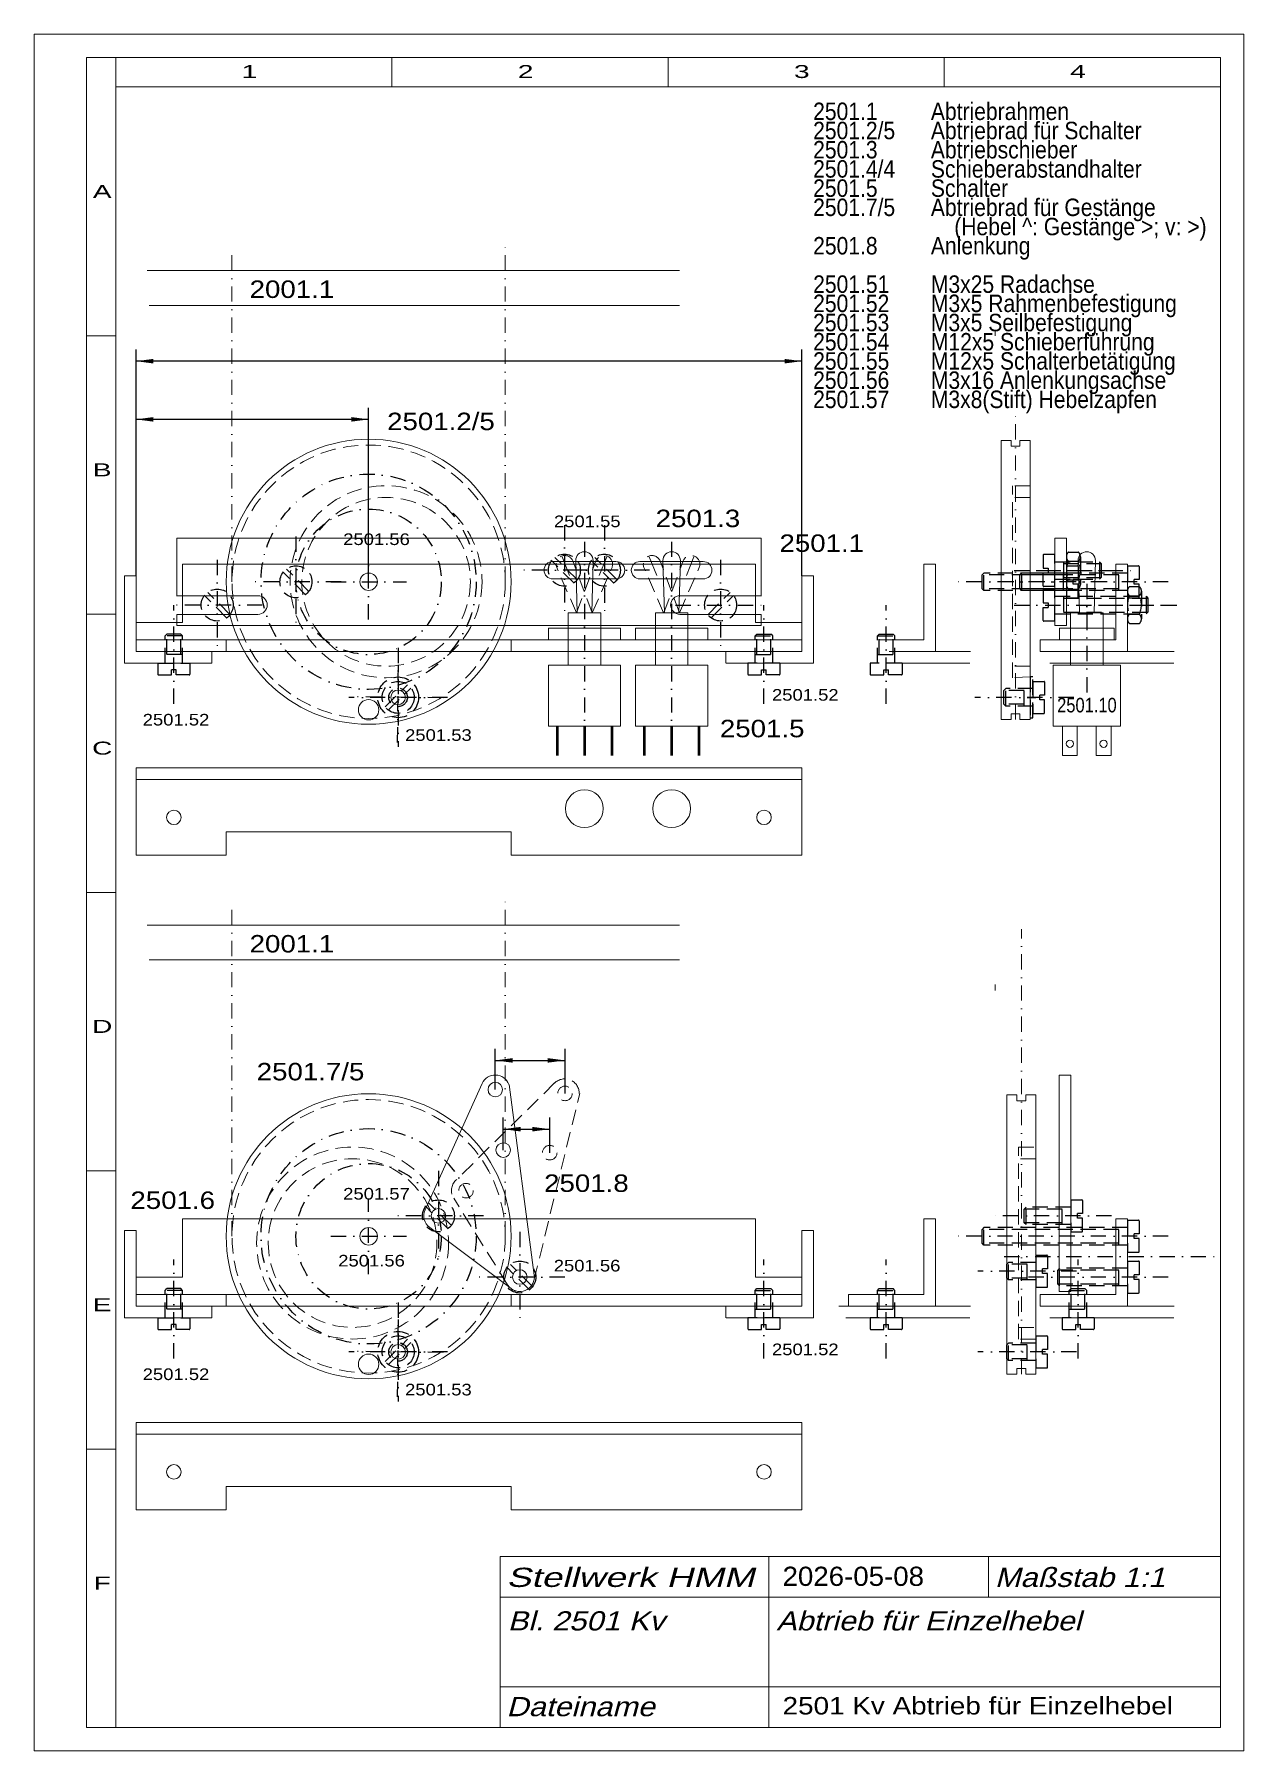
# Model space of a CAD drawing. Extents: x 1 to 209, y 1 to 296.
import ezdxf
from ezdxf.enums import TextEntityAlignment as Align

# ---------------------------------------------------------------- set-up
doc = ezdxf.new("R2010")
doc.units = 0
doc.header["$LTSCALE"] = 5.25
doc.linetypes.add('DASHDOT', pattern=[1, 0.5, -0.25, 0, -0.25])
doc.linetypes.add('DASHED', pattern=[0.75, 0.5, -0.25])
for name, color, linetype, lineweight in [(' 2001_2 BODEN', 14, 'CONTINUOUS', 18), ('2501_1 UNTERZUGRAHMEN', 7, 'CONTINUOUS', 0), ('2501_10 SCHALTER', 230, 'CONTINUOUS', 18), ('2501_10 SCHALTER LINKS_OBEN', 230, 'DASHED', 18), ('2501_2-4 ROLLEN', 134, 'CONTINUOUS', 18), ('2501_5 SCHIEBER', 142, 'CONTINUOUS', 18), ('2501_7 HEBEL 22_5_0_22_5', 14, 'CONTINUOUS', 18), ('2501_7 HEBEL 22_5_0_22_5 UMGELEGT LI', 34, 'DASHED', 18), ('BEMASSUNG', 7, 'CONTINUOUS', 25), ('BESCHRIFTUNG', 7, 'CONTINUOUS', 25), ('BESCHRIFTUNG0', 7, 'CONTINUOUS', 25), ('KONSTRUKTION', 7, 'CONTINUOUS', 0), ('MASSGRENZEN', 172, 'CONTINUOUS', 25), ('MASSLINIEN', 172, 'CONTINUOUS', 25), ('MASSTEXTE', 212, 'CONTINUOUS', 25), ('MITTELLINIEN', 5, 'DASHDOT', 25), ('STANDARD', 7, 'CONTINUOUS', 0), ('UNSICHTBARE', 92, 'DASHED', 25)]:
    doc.layers.add(name, color=color, linetype=linetype, lineweight=lineweight)
doc.styles.add('Arial', font='arial.ttf')

# ---------------------------------------------------------------- blocks, each defined once
blk = doc.blocks.new('D343071744')
at = {"layer": 'MASSGRENZEN'}
for points in [[(80.28, 119.64), (83.26, 120.03), (83.26, 119.25)], [(92.28, 119.64), (89.31, 119.25), (89.31, 120.03)]]:
    blk.add_solid(points, dxfattribs=at)
at = {"layer": 'MASSLINIEN', "color": 172}
for p, q in [((80.28, 114.63), (80.28, 121.64)), ((92.28, 113.97), (92.28, 121.64)), ((80.28, 119.64), (92.28, 119.64))]:
    blk.add_line(p, q, dxfattribs=at)
blk = doc.blocks.new('D343072000')
at = {"layer": 'MASSGRENZEN'}
for points in [[(81.65, 107.82), (84.62, 108.21), (84.62, 107.43)], [(89.65, 107.82), (86.67, 107.43), (86.67, 108.21)]]:
    blk.add_solid(points, dxfattribs=at)
at = {"layer": 'MASSLINIEN', "color": 172}
for p, q in [((81.65, 104.22), (81.65, 109.82)), ((89.65, 103.78), (89.65, 109.82)), ((81.65, 107.82), (89.65, 107.82))]:
    blk.add_line(p, q, dxfattribs=at)
blk = doc.blocks.new('D343058432')
at = {"layer": 'MASSGRENZEN'}
for points in [[(18.5, 239.82), (21.48, 240.21), (21.48, 239.43)], [(133.01, 239.82), (130.03, 239.43), (130.03, 240.21)]]:
    blk.add_solid(points, dxfattribs=at)
at = {"layer": 'MASSLINIEN', "color": 172}
for p, q in [((18.5, 202.91), (18.5, 241.82)), ((133.01, 239.82), (18.5, 239.82)), ((133.01, 202.91), (133.01, 241.82))]:
    blk.add_line(p, q, dxfattribs=at)
blk = doc.blocks.new('D343058688')
at = {"layer": 'MASSGRENZEN'}
for points in [[(18.5, 229.82), (21.48, 230.21), (21.48, 229.43)], [(58.5, 229.82), (55.53, 229.43), (55.53, 230.21)]]:
    blk.add_solid(points, dxfattribs=at)
at = {"layer": 'MASSLINIEN', "color": 172}
for p, q in [((18.5, 202.91), (18.5, 231.82)), ((58.5, 203.41), (58.5, 231.82)), ((58.5, 229.82), (18.5, 229.82))]:
    blk.add_line(p, q, dxfattribs=at)

msp = doc.modelspace()

# ---------------------------------------------------------------- linework, layer by layer
at = {"layer": ' 2001_2 BODEN'}
for p, q in [((20.4, 255.41), (111.97, 255.41)), ((20.73, 249.41), (111.97, 249.41)), ((20.4, 142.91), (111.97, 142.91)), ((20.73, 136.91), (111.97, 136.91))]:
    msp.add_line(p, q, dxfattribs=at)
at = {"layer": '2501_1 UNTERZUGRAHMEN'}
for p, q in [((26.5, 204.91), (125.01, 204.91)), ((26.5, 204.91), (26.5, 194.91)), ((125.01, 204.91), (125.01, 194.91)), ((156.01, 189.91), (156.01, 204.91)), ((187.01, 204.91), (187.01, 191.91)), ((189.01, 189.91), (189.01, 204.91)), ((16.5, 187.91), (16.5, 202.91)), ((135, 202.91), (133.01, 202.91)), ((135, 187.91), (135, 202.91)), ((26.5, 194.91), (18.5, 194.91)), ((125.01, 194.91), (132.99, 194.91)), ((18.5, 191.91), (132.99, 191.91)), ((34, 189.91), (34, 191.91)), ((83, 189.91), (83, 191.91)), ((18.5, 189.91), (132.99, 189.91)), ((148.04, 189.91), (162, 189.91)), ((174.01, 189.91), (189.01, 189.91)), ((174.43, 189.91), (197.07, 189.91)), ((31.54, 187.91), (16.5, 187.91)), ((149.68, 187.91), (161.9, 187.91)), ((175.65, 187.91), (196.97, 187.91)), ((18.5, 169.91), (133, 169.91)), ((18.5, 167.91), (133, 167.91)), ((34, 154.91), (34, 158.91)), ((34, 158.91), (83, 158.91)), ((83, 154.91), (83, 158.91)), ((18.5, 154.91), (34, 154.91)), ((83, 154.91), (132.99, 154.91)), ((26.5, 92.41), (125.01, 92.41)), ((26.5, 92.41), (26.5, 82.41)), ((125.01, 92.41), (125.01, 82.41)), ((156.01, 77.41), (156.01, 92.41)), ((187.01, 92.41), (187.01, 79.41)), ((189.01, 77.41), (189.01, 92.41)), ((16.5, 75.41), (16.5, 90.41)), ((135, 90.41), (133, 90.41)), ((135, 75.41), (135, 90.41)), ((26.5, 82.41), (18.5, 82.41)), ((125.01, 82.41), (132.99, 82.41)), ((18.5, 79.41), (132.99, 79.41)), ((18.5, 77.41), (132.99, 77.41)), ((34, 77.41), (34, 79.41)), ((83, 77.41), (83, 79.41)), ((139.36, 77.41), (162, 77.41)), ((174.01, 77.41), (189.01, 77.41)), ((174.43, 77.41), (197.07, 77.41)), ((31.54, 75.41), (16.5, 75.41)), ((140.58, 75.41), (161.9, 75.41)), ((175.65, 75.41), (196.97, 75.41)), ((18.5, 57.41), (133, 57.41)), ((18.5, 55.41), (133, 55.41)), ((34, 46.41), (83, 46.41)), ((34, 42.41), (34, 46.41)), ((83, 42.41), (83, 46.41)), ((18.5, 42.41), (34, 42.41)), ((83, 42.41), (132.99, 42.41))]:
    msp.add_line(p, q, dxfattribs=at)
at = {"layer": '2501_1 UNTERZUGRAHMEN', "lineweight": 18}
for p, q in [((154.01, 191.91), (154.01, 204.91)), ((156.01, 204.91), (154.01, 204.91)), ((189.01, 204.91), (187.01, 204.91)), ((16.5, 202.91), (18.5, 202.91)), ((18.5, 189.91), (18.5, 202.91)), ((133.01, 189.91), (133.01, 202.91)), ((154.01, 191.91), (146.4, 191.91)), ((187.01, 191.91), (174.01, 191.91)), ((174.01, 189.91), (174.01, 191.91)), ((31.54, 187.91), (31.54, 189.91)), ((119.96, 187.91), (119.96, 189.91)), ((135, 187.91), (120, 187.91)), ((18.5, 154.91), (18.5, 169.91)), ((133, 154.91), (133, 169.91)), ((154.01, 79.41), (154.01, 92.41)), ((156.01, 92.41), (154.01, 92.41)), ((189.01, 92.41), (187.01, 92.41)), ((16.5, 90.41), (18.5, 90.41)), ((18.5, 77.41), (18.5, 90.41)), ((133.01, 77.41), (133.01, 90.41)), ((31.54, 75.41), (31.54, 77.41)), ((119.96, 75.41), (119.96, 77.41)), ((154.01, 79.41), (141.01, 79.41)), ((141.01, 77.41), (141.01, 79.41)), ((187.01, 79.41), (174.01, 79.41)), ((174.01, 77.41), (174.01, 79.41)), ((135, 75.41), (120, 75.41)), ((18.5, 42.41), (18.5, 57.41)), ((133, 42.41), (133, 57.41))]:
    msp.add_line(p, q, dxfattribs=at)
at = {"layer": '2501_1 UNTERZUGRAHMEN'}
for centre, radius in [((95.61, 162.91), 3.25), ((110.61, 162.91), 3.25), ((25, 161.41), 1.25), ((126.5, 161.41), 1.25), ((25, 48.91), 1.25), ((126.5, 48.91), 1.25)]:
    msp.add_circle(centre, radius, dxfattribs=at)
at = {"layer": '2501_10 SCHALTER'}
for p, q in [((91.76, 206.21), (93.04, 202.97)), ((94.36, 196.57), (94.11, 205.57)), ((96.86, 196.57), (97.11, 205.57)), ((99.45, 206.21), (98.17, 202.97)), ((106.76, 206.21), (108.04, 202.97)), ((109.36, 196.57), (109.11, 205.57)), ((111.86, 196.57), (112.11, 205.57)), ((114.45, 206.21), (113.17, 202.97)), ((180.76, 196.57), (180.51, 205.57)), ((183.26, 196.57), (183.51, 205.57)), ((98.41, 196.57), (92.81, 196.57)), ((92.81, 196.57), (92.81, 187.57)), ((98.41, 196.57), (98.41, 187.57)), ((113.41, 196.57), (107.81, 196.57)), ((107.81, 196.57), (107.81, 187.57)), ((113.41, 196.57), (113.41, 187.57)), ((179.21, 196.57), (179.21, 187.57)), ((184.81, 196.57), (179.21, 196.57)), ((184.81, 196.57), (184.81, 187.57)), ((101.81, 193.91), (89.41, 193.91)), ((89.41, 193.91), (89.41, 191.91)), ((101.81, 191.91), (89.41, 191.91)), ((101.81, 193.91), (101.81, 191.91)), ((116.81, 193.91), (104.41, 193.91)), ((104.41, 193.91), (104.41, 191.91)), ((116.81, 191.91), (104.41, 191.91)), ((116.81, 193.91), (116.81, 191.91)), ((186.71, 193.91), (177.31, 193.91)), ((177.31, 193.91), (177.31, 191.91)), ((186.71, 191.91), (177.31, 191.91)), ((186.71, 193.91), (186.71, 191.91)), ((89.41, 187.57), (89.41, 177.07)), ((101.81, 187.57), (89.41, 187.57)), ((101.81, 177.07), (101.81, 187.57)), ((104.41, 187.57), (104.41, 177.07)), ((116.81, 187.57), (104.41, 187.57)), ((116.81, 177.07), (116.81, 187.57)), ((187.81, 187.57), (176.21, 187.57)), ((176.21, 187.57), (176.21, 177.07)), ((187.81, 177.07), (187.81, 187.57)), ((89.41, 177.07), (101.81, 177.07)), ((104.41, 177.07), (116.81, 177.07)), ((176.21, 177.07), (187.81, 177.07)), ((177.84, 177.07), (177.84, 172.07)), ((180.38, 172.07), (180.38, 177.07)), ((183.64, 177.07), (183.64, 172.07)), ((186.18, 172.07), (186.18, 177.07)), ((177.84, 172.07), (180.38, 172.07)), ((183.64, 172.07), (186.18, 172.07))]:
    msp.add_line(p, q, dxfattribs=at)
at = {"layer": '2501_10 SCHALTER', "lineweight": 50}
for p, q in [((90.91, 177.07), (90.91, 172.07)), ((95.61, 177.07), (95.61, 172.07)), ((100.31, 177.07), (100.31, 172.07)), ((105.91, 177.07), (105.91, 172.07)), ((110.61, 177.07), (110.61, 172.07)), ((115.31, 177.07), (115.31, 172.07))]:
    msp.add_line(p, q, dxfattribs=at)
at = {"layer": '2501_10 SCHALTER'}
for centre in [(179.11, 174.07), (184.91, 174.07)]:
    msp.add_circle(centre, 0.625, dxfattribs=at)
for centre in [(95.61, 205.57), (110.61, 205.57), (182.01, 205.57)]:
    msp.add_arc(centre, 1.5, 0, 180, dxfattribs=at)
at = {"layer": '2501_10 SCHALTER LINKS_OBEN'}
for p, q in [((94.24, 196.57), (90.85, 204.36)), ((96.94, 196.57), (93.63, 205.48)), ((94.27, 196.57), (97.58, 205.48)), ((96.97, 196.57), (100.36, 204.36)), ((109.24, 196.57), (105.85, 204.36)), ((111.94, 196.57), (108.63, 205.48)), ((109.27, 196.57), (112.58, 205.48)), ((111.97, 196.57), (115.36, 204.36))]:
    msp.add_line(p, q, dxfattribs=at)
for centre, start, end in [((92.24, 204.92), 21.9493, 201.9493), ((98.97, 204.92), 338.0507, 518.0507), ((107.24, 204.92), 21.9493, 201.9493), ((113.97, 204.92), 338.0507, 518.0507)]:
    msp.add_arc(centre, 1.5, start, end, dxfattribs=at)
at = {"layer": '2501_2-4 ROLLEN'}
for p, q in [((166.26, 244.18), (166.26, 245.18)), ((167.26, 226.21), (167.26, 178.21)), ((169.01, 226.21), (167.26, 226.21)), ((169.01, 225.21), (169.01, 226.21)), ((169.01, 225.21), (170.51, 225.21)), ((172.26, 226.21), (170.51, 226.21)), ((170.51, 226.21), (170.51, 225.21)), ((172.26, 178.21), (172.26, 226.21)), ((167.26, 178.21), (169.01, 178.21)), ((170.51, 179.21), (169.01, 179.21)), ((169.01, 179.21), (169.01, 178.21)), ((170.51, 178.21), (170.51, 179.21)), ((170.51, 178.21), (172.26, 178.21)), ((166.26, 131.68), (166.26, 132.68)), ((168.26, 113.71), (168.26, 65.71)), ((170.01, 113.71), (168.26, 113.71)), ((170.01, 112.71), (170.01, 113.71)), ((170.01, 112.71), (171.51, 112.71)), ((173.26, 113.71), (171.51, 113.71)), ((171.51, 113.71), (171.51, 112.71)), ((173.26, 65.71), (173.26, 113.71)), ((168.26, 65.71), (170.01, 65.71)), ((171.51, 66.71), (170.01, 66.71)), ((170.01, 66.71), (170.01, 65.71)), ((171.51, 65.71), (171.51, 66.71)), ((171.51, 65.71), (173.26, 65.71))]:
    msp.add_line(p, q, dxfattribs=at)
at = {"layer": '2501_2-4 ROLLEN', "linetype": 'DASHED'}
for p, q in [((172.26, 218.41), (169.26, 218.41)), ((169.26, 185.41), (169.26, 218.41)), ((172.26, 216.41), (169.26, 216.41)), ((172.26, 187.41), (169.26, 187.41)), ((172.26, 185.54), (169.26, 185.41)), ((170.26, 71.75), (170.26, 104.75)), ((170.26, 104.75), (173.26, 104.75)), ((173.26, 102.75), (170.26, 102.75)), ((170.26, 73.75), (173.26, 73.75)), ((173.26, 71.75), (170.26, 71.75))]:
    msp.add_line(p, q, dxfattribs=at)
at = {"layer": '2501_2-4 ROLLEN'}
for centre, radius in [((58.5, 201.91), 24.5), ((58.5, 201.91), 1.5), ((63.57, 182.04), 1.25), ((58.5, 179.91), 1.75), ((58.5, 89.41), 24.5), ((58.5, 89.41), 1.5), ((58.5, 67.41), 1.75), ((63.57, 69.54), 1.25)]:
    msp.add_circle(centre, radius, dxfattribs=at)
at = {"layer": '2501_2-4 ROLLEN', "linetype": 'DASHED'}
for centre, radius in [((58.5, 201.91), 23.5), ((61.5, 201.91), 16.5), ((61.5, 201.91), 14.5), ((58.5, 89.41), 23.5), ((55.74, 88.25), 16.5), ((55.74, 88.25), 14.5)]:
    msp.add_circle(centre, radius, dxfattribs=at)
at = {"layer": '2501_5 SCHIEBER'}
for p, q in [((25.5, 209.41), (126, 209.41)), ((25.5, 199.41), (25.5, 209.41)), ((126, 199.41), (126, 209.41)), ((176.51, 209.41), (178.51, 209.41)), ((176.51, 194.41), (176.51, 209.41)), ((178.51, 209.41), (178.51, 194.41)), ((101.04, 205.39), (90.17, 205.39)), ((116.04, 205.39), (105.17, 205.39)), ((101.04, 202.39), (90.17, 202.39)), ((116.04, 202.39), (105.17, 202.39)), ((39.46, 199.51), (25.5, 199.51)), ((112.04, 199.51), (126, 199.51)), ((25.5, 196.31), (25.5, 194.41)), ((39.46, 196.31), (25.5, 196.31)), ((112.04, 196.31), (126, 196.31)), ((126, 196.31), (126, 194.41)), ((25.5, 194.41), (126, 194.41)), ((178.51, 194.41), (176.51, 194.41))]:
    msp.add_line(p, q, dxfattribs=at)
for centre, radius, start, end in [((90.17, 203.9), 1.49, 90, 270), ((101.04, 203.89), 1.5, 270, 450), ((105.17, 203.9), 1.49, 90, 270), ((116.04, 203.89), 1.5, 270, 450), ((39.46, 197.91), 1.6, 270, 450), ((112.04, 197.91), 1.6, 90, 270)]:
    msp.add_arc(centre, radius, start, end, dxfattribs=at)
at = {"layer": '2501_7 HEBEL 22_5_0_22_5'}
for p, q in [((78, 115.66), (68.22, 93.93)), ((86.98, 82.73), (82.69, 115.52)), ((177.26, 117.13), (179.26, 117.13)), ((177.26, 79.91), (177.26, 117.13)), ((179.26, 117.13), (179.26, 79.91)), ((83, 80.41), (69, 90.91)), ((179.26, 79.91), (177.26, 79.91))]:
    msp.add_line(p, q, dxfattribs=at)
for centre in [(80.28, 114.63), (81.65, 104.22), (70.5, 92.91), (84.5, 82.41)]:
    msp.add_circle(centre, 1.25, dxfattribs=at)
for centre, start, end in [((80.28, 114.63), 20.256, 155.7626), ((70.5, 92.91), 155.7626, 233.1339), ((84.5, 82.41), 233.1339, 367.4601)]:
    msp.add_arc(centre, 2.5, start, end, dxfattribs=at)
at = {"layer": '2501_7 HEBEL 22_5_0_22_5 UMGELEGT LI'}
for p, q in [((90.48, 115.76), (73.5, 99.04)), ((86.93, 81.81), (94.8, 113.93)), ((82.38, 81.09), (73.13, 95.94))]:
    msp.add_line(p, q, dxfattribs=at)
for centre in [(92.28, 113.97), (89.65, 103.78), (75.25, 97.26)]:
    msp.add_circle(centre, 1.25, dxfattribs=at)
for centre, start, end in [((92.23, 113.97), 359.0359, 494.5425), ((75.25, 97.26), 134.5425, 211.9138), ((84.5, 82.41), 211.9138, 346.2401)]:
    msp.add_arc(centre, 2.5, start, end, dxfattribs=at)
at = {"layer": 'KONSTRUKTION', "linetype": 'DASHDOT'}
for p, q in [((35, 201.91), (35, 259.07)), ((82, 201.91), (82, 259.41)), ((169.76, 178.21), (169.76, 231.16)), ((35, 89.41), (35, 146.57)), ((82, 89.41), (82, 146.91)), ((170.76, 65.71), (170.76, 142.2))]:
    msp.add_line(p, q, dxfattribs=at)
at = {"layer": 'MITTELLINIEN'}
for p, q in [((46, 209.66), (46, 194.16)), ((92.17, 211.65), (92.17, 196.15)), ((99.04, 211.64), (99.04, 196.14)), ((58.5, 195.41), (58.5, 208.41)), ((95.61, 208.79), (95.61, 172.07)), ((110.61, 208.79), (110.61, 172.07)), ((32.46, 205.66), (32.46, 190.16)), ((99.92, 203.9), (84.42, 203.9)), ((106.79, 203.89), (91.29, 203.89)), ((119.04, 205.66), (119.04, 190.16)), ((169.51, 203.84), (189.51, 203.84)), ((173.51, 203.84), (185.91, 203.84)), ((53.75, 201.91), (38.25, 201.91)), ((52, 201.91), (65, 201.91)), ((196.01, 201.91), (159.01, 201.91)), ((185.51, 201.91), (165.51, 201.91)), ((182.01, 201.57), (182.01, 182.57)), ((40.21, 197.91), (24.71, 197.91)), ((25, 180.91), (25, 197.91)), ((111.29, 197.91), (126.79, 197.91)), ((126.49, 180.91), (126.49, 197.91)), ((147.51, 180.91), (147.51, 197.91)), ((169.51, 197.91), (197.51, 197.91)), ((184.01, 197.91), (196.41, 197.91)), ((63.48, 174.29), (63.66, 189.79)), ((63.57, 190.54), (63.57, 173.54)), ((72.07, 182.04), (55.07, 182.04)), ((71.32, 181.96), (55.82, 182.13)), ((179.76, 182.04), (162.76, 182.04)), ((171.76, 182.04), (173.26, 182.04)), ((70.5, 100.66), (70.5, 85.16)), ((58.5, 82.91), (58.5, 95.91)), ((78.25, 92.91), (62.75, 92.91)), ((186.26, 92.91), (166.26, 92.91)), ((52, 89.41), (65, 89.41)), ((84.5, 90.16), (84.5, 74.66)), ((196.01, 89.41), (159.01, 89.41)), ((167.79, 85.91), (204.51, 85.91)), ((25, 68.41), (25, 85.41)), ((126.49, 68.41), (126.49, 85.41)), ((147.51, 68.41), (147.51, 85.41)), ((180.26, 83.41), (163.26, 83.41)), ((180.51, 68.41), (180.51, 85.41)), ((92.25, 82.41), (76.75, 82.41)), ((196.01, 82.41), (172.01, 82.41)), ((63.48, 61.79), (63.66, 77.29)), ((63.57, 78.04), (63.57, 61.04)), ((72.07, 69.54), (55.07, 69.54)), ((71.32, 69.46), (55.82, 69.63)), ((180.26, 69.54), (163.26, 69.54))]:
    msp.add_line(p, q, dxfattribs=at)
for centre, radius in [((58.5, 201.91), 18.5), ((58.5, 201.91), 12.5), ((58.5, 89.41), 18.5), ((58.5, 89.41), 12.5)]:
    msp.add_circle(centre, radius, dxfattribs=at)
at = {"layer": 'STANDARD'}
for p, q in [((1, 1), (1, 296)), ((1, 296), (209, 296)), ((209, 296), (209, 1)), ((10, 5), (10, 292)), ((10, 292), (15, 292)), ((15, 292), (205, 292)), ((15, 287), (15, 292)), ((62.5, 292), (62.5, 287)), ((110, 292), (110, 287)), ((157.5, 292), (157.5, 287)), ((205, 292), (205, 287)), ((15, 287), (205, 287)), ((15, 5), (15, 287)), ((205, 287), (205, 5)), ((10, 244.17), (15, 244.17)), ((10, 196.33), (15, 196.33)), ((205, 182.12), (205, 5.12)), ((10, 148.5), (15, 148.5)), ((10, 100.67), (15, 100.67)), ((10, 52.83), (15, 52.83)), ((10, 5), (15, 5)), ((205, 5), (15, 5)), ((209, 1), (1, 1))]:
    msp.add_line(p, q, dxfattribs=at)
at = {"layer": 'STANDARD', "lineweight": 0}
for p, q in [((81.11, 34.4), (205, 34.4)), ((81.11, 34.4), (81.11, 5)), ((127.31, 34.4), (127.31, 5)), ((165.11, 34.4), (165.11, 27.4)), ((81.11, 27.4), (205, 27.4)), ((81.11, 12), (205, 12))]:
    msp.add_line(p, q, dxfattribs=at)
at = {"layer": 'UNSICHTBARE'}
for p, q in [((176.51, 206.59), (174.61, 206.59)), ((176.51, 201.09), (176.51, 206.59)), ((178.86, 207.02), (180.56, 207.02)), ((48.23, 200.25), (44.38, 204.09)), ((93.84, 201.67), (89.99, 205.52)), ((94.4, 202.24), (90.55, 206.08)), ((100.7, 201.66), (96.85, 205.51)), ((101.26, 202.23), (97.42, 206.08)), ((174.51, 206.49), (174.51, 204.24)), ((174.51, 204.24), (175.36, 204.24)), ((175.36, 204.24), (175.36, 203.44)), ((176.51, 205.34), (184.2, 205.34)), ((178.01, 205.34), (178.01, 202.34)), ((178.01, 205.03), (184.51, 205.03)), ((178.51, 206.22), (178.51, 201.46)), ((178.51, 204.66), (180.41, 204.66)), ((178.51, 204.66), (178.51, 199.16)), ((178.86, 205.43), (180.56, 205.43)), ((180.51, 204.56), (180.51, 202.31)), ((180.91, 206.22), (180.91, 201.46)), ((184.2, 205.34), (184.2, 202.34)), ((184.2, 205.34), (184.51, 205.03)), ((184.51, 205.03), (184.51, 202.65)), ((189.01, 204.66), (190.91, 204.66)), ((189.01, 204.66), (189.01, 199.16)), ((191.01, 204.56), (191.01, 202.31)), ((47.66, 199.68), (43.82, 203.53)), ((164.32, 203.41), (164.01, 203.1)), ((187.51, 203.1), (164.01, 203.1)), ((164.01, 200.71), (164.01, 203.1)), ((187.51, 200.71), (164.01, 200.71)), ((164.32, 200.41), (164.01, 200.71)), ((189.01, 203.41), (164.32, 203.41)), ((164.32, 200.41), (164.32, 203.41)), ((170.82, 203.41), (170.51, 203.1)), ((178.01, 203.1), (170.51, 203.1)), ((170.51, 200.71), (170.51, 203.1)), ((178.01, 200.71), (170.51, 200.71)), ((170.82, 200.41), (170.51, 200.71)), ((178.51, 203.41), (170.82, 203.41)), ((170.82, 200.41), (170.82, 203.41)), ((174.51, 201.19), (174.51, 203.44)), ((174.51, 203.44), (175.36, 203.44)), ((176.51, 201.09), (174.61, 201.09)), ((176.51, 200.66), (174.61, 200.66)), ((176.51, 202.34), (184.2, 202.34)), ((176.51, 195.16), (176.51, 200.66)), ((178.01, 200.41), (178.01, 203.41)), ((178.01, 202.65), (184.51, 202.65)), ((178.86, 202.25), (180.56, 202.25)), ((178.86, 200.66), (180.56, 200.66)), ((180.51, 202.31), (179.66, 202.31)), ((179.66, 201.51), (179.66, 202.31)), ((180.51, 201.51), (179.66, 201.51)), ((180.51, 199.26), (180.51, 201.51)), ((184.2, 202.34), (184.51, 202.65)), ((187.51, 200.41), (187.51, 203.41)), ((189.36, 201.08), (191.06, 201.08)), ((191.01, 202.31), (190.16, 202.31)), ((190.16, 201.51), (190.16, 202.31)), ((191.01, 201.51), (190.16, 201.51)), ((191.01, 199.26), (191.01, 201.51)), ((34.12, 195.68), (30.27, 199.53)), ((34.69, 196.25), (30.84, 200.09)), ((116.81, 196.25), (120.66, 200.09)), ((117.38, 195.68), (121.23, 199.53)), ((189.01, 200.41), (164.32, 200.41)), ((178.51, 200.41), (170.82, 200.41)), ((174.51, 200.56), (174.51, 198.31)), ((174.51, 198.31), (175.36, 198.31)), ((175.36, 198.31), (175.36, 197.51)), ((176.51, 199.41), (192.2, 199.41)), ((178.01, 199.41), (178.01, 196.41)), ((178.01, 199.1), (192.51, 199.1)), ((178.51, 199.16), (180.41, 199.16)), ((189.01, 200.29), (189.01, 195.53)), ((189.01, 199.16), (190.91, 199.16)), ((189.36, 199.5), (191.06, 199.5)), ((191.41, 200.29), (191.41, 195.53)), ((192.2, 199.41), (192.2, 196.41)), ((192.2, 199.41), (192.51, 199.1)), ((192.51, 199.1), (192.51, 196.71)), ((174.51, 195.26), (174.51, 197.51)), ((174.51, 197.51), (175.36, 197.51)), ((176.51, 195.16), (174.61, 195.16)), ((176.51, 196.41), (192.2, 196.41)), ((178.01, 196.71), (192.51, 196.71)), ((189.36, 196.32), (191.06, 196.32)), ((189.36, 194.73), (191.06, 194.73)), ((192.2, 196.41), (192.51, 196.71)), ((23.5, 192.6), (23.81, 192.91)), ((23.5, 187.91), (23.5, 192.6)), ((26.5, 192.6), (23.5, 192.6)), ((23.81, 189.41), (23.81, 192.91)), ((26.2, 192.91), (23.81, 192.91)), ((26.2, 189.41), (26.2, 192.91)), ((26.5, 192.6), (26.2, 192.91)), ((26.5, 187.91), (26.5, 192.6)), ((124.99, 192.6), (125.29, 192.91)), ((124.99, 187.91), (124.99, 192.6)), ((124.99, 192.6), (127.99, 192.6)), ((125.29, 189.41), (125.29, 192.91)), ((125.29, 192.91), (127.68, 192.91)), ((127.68, 189.41), (127.68, 192.91)), ((127.99, 192.6), (127.68, 192.91)), ((127.99, 187.91), (127.99, 192.6)), ((146.01, 192.6), (146.32, 192.91)), ((146.01, 187.91), (146.01, 192.6)), ((146.01, 192.6), (149.01, 192.6)), ((146.32, 189.41), (146.32, 192.91)), ((146.32, 192.91), (148.7, 192.91)), ((148.7, 189.41), (148.7, 192.91)), ((149.01, 192.6), (148.7, 192.91)), ((149.01, 187.91), (149.01, 192.6)), ((26.5, 189.41), (23.5, 189.41)), ((124.99, 189.41), (127.99, 189.41)), ((146.01, 189.41), (149.01, 189.41)), ((22.25, 187.91), (22.25, 186.01)), ((22.25, 187.91), (27.75, 187.91)), ((22.35, 185.91), (24.6, 185.91)), ((24.6, 185.91), (24.6, 186.76)), ((25.4, 186.76), (24.6, 186.76)), ((25.4, 185.91), (25.4, 186.76)), ((27.65, 185.91), (25.4, 185.91)), ((27.75, 187.91), (27.75, 186.01)), ((123.74, 187.91), (123.74, 186.01)), ((129.24, 187.91), (123.74, 187.91)), ((123.84, 185.91), (126.09, 185.91)), ((126.09, 185.91), (126.09, 186.76)), ((126.09, 186.76), (126.89, 186.76)), ((126.89, 185.91), (126.89, 186.76)), ((129.14, 185.91), (126.89, 185.91)), ((129.24, 187.91), (129.24, 186.01)), ((144.76, 187.91), (144.76, 186.01)), ((150.26, 187.91), (144.76, 187.91)), ((144.86, 185.91), (147.11, 185.91)), ((147.11, 185.91), (147.11, 186.76)), ((147.11, 186.76), (147.91, 186.76)), ((147.91, 185.91), (147.91, 186.76)), ((150.16, 185.91), (147.91, 185.91)), ((150.26, 187.91), (150.26, 186.01)), ((61.32, 180.41), (65.21, 184.21)), ((61.88, 179.84), (65.77, 183.64)), ((168.07, 183.54), (167.76, 183.24)), ((171.26, 183.24), (167.76, 183.24)), ((167.76, 180.85), (167.76, 183.24)), ((172.76, 183.54), (168.07, 183.54)), ((168.07, 180.54), (168.07, 183.54)), ((171.26, 180.54), (171.26, 183.54)), ((172.76, 185.54), (172.26, 185.54)), ((172.26, 185.54), (172.26, 178.54)), ((172.76, 178.54), (172.76, 185.54)), ((172.76, 184.79), (174.66, 184.79)), ((172.76, 184.79), (172.76, 179.29)), ((174.76, 184.69), (174.76, 182.44)), ((171.26, 180.85), (167.76, 180.85)), ((168.07, 180.54), (167.76, 180.85)), ((172.76, 180.54), (168.07, 180.54)), ((174.76, 182.44), (173.91, 182.44)), ((173.91, 181.64), (173.91, 182.44)), ((174.76, 181.64), (173.91, 181.64)), ((174.76, 179.39), (174.76, 181.64)), ((172.26, 178.54), (172.76, 178.54)), ((172.76, 179.29), (174.66, 179.29)), ((72.16, 90.68), (68.32, 94.53)), ((72.73, 91.24), (68.88, 95.09)), ((171.57, 94.41), (171.26, 94.1)), ((179.26, 94.41), (171.57, 94.41)), ((171.57, 91.41), (171.57, 94.41)), ((177.76, 91.41), (177.76, 94.41)), ((179.26, 95.66), (181.16, 95.66)), ((179.26, 95.66), (179.26, 90.16)), ((181.26, 95.56), (181.26, 93.31)), ((177.76, 94.1), (171.26, 94.1)), ((171.26, 91.71), (171.26, 94.1)), ((177.76, 91.71), (171.26, 91.71)), ((171.57, 91.41), (171.26, 91.71)), ((181.26, 93.31), (180.41, 93.31)), ((180.41, 92.51), (180.41, 93.31)), ((181.26, 92.51), (180.41, 92.51)), ((181.26, 90.26), (181.26, 92.51)), ((189.01, 92.16), (190.91, 92.16)), ((189.01, 92.16), (189.01, 86.66)), ((191.01, 92.06), (191.01, 89.81)), ((164.32, 90.91), (164.01, 90.6)), ((187.51, 90.6), (164.01, 90.6)), ((164.01, 88.21), (164.01, 90.6)), ((189.01, 90.91), (164.32, 90.91)), ((164.32, 87.91), (164.32, 90.91)), ((179.26, 91.41), (171.57, 91.41)), ((179.26, 90.16), (181.16, 90.16)), ((187.51, 87.91), (187.51, 90.91)), ((191.01, 89.81), (190.16, 89.81)), ((190.16, 89.01), (190.16, 89.81)), ((191.01, 89.01), (190.16, 89.01)), ((191.01, 86.76), (191.01, 89.01)), ((187.51, 88.21), (164.01, 88.21)), ((164.32, 87.91), (164.01, 88.21)), ((189.01, 87.91), (164.32, 87.91)), ((173.26, 86.16), (175.16, 86.16)), ((173.26, 86.16), (173.26, 80.66)), ((175.26, 86.06), (175.26, 83.81)), ((189.01, 86.66), (190.91, 86.66)), ((86.16, 80.18), (82.32, 84.03)), ((86.73, 80.75), (82.88, 84.59)), ((168.57, 84.91), (168.26, 84.6)), ((171.76, 84.6), (168.26, 84.6)), ((168.26, 82.21), (168.26, 84.6)), ((173.26, 84.91), (168.57, 84.91)), ((168.57, 81.91), (168.57, 84.91)), ((171.76, 81.91), (171.76, 84.91)), ((175.26, 83.81), (174.41, 83.81)), ((174.41, 83.01), (174.41, 83.81)), ((175.26, 83.01), (174.41, 83.01)), ((175.26, 80.76), (175.26, 83.01)), ((177.32, 83.91), (177.01, 83.6)), ((187.51, 83.6), (177.01, 83.6)), ((177.01, 81.21), (177.01, 83.6)), ((189.01, 83.91), (177.32, 83.91)), ((177.32, 80.91), (177.32, 83.91)), ((187.51, 80.91), (187.51, 83.91)), ((189.01, 85.16), (190.91, 85.16)), ((189.01, 85.16), (189.01, 79.66)), ((191.01, 82.81), (190.16, 82.81)), ((190.16, 82.01), (190.16, 82.81)), ((191.01, 85.06), (191.01, 82.81)), ((23.5, 80.1), (23.81, 80.41)), ((23.5, 75.41), (23.5, 80.1)), ((26.5, 80.1), (23.5, 80.1)), ((23.81, 76.91), (23.81, 80.41)), ((26.2, 80.41), (23.81, 80.41)), ((26.2, 76.91), (26.2, 80.41)), ((26.5, 80.1), (26.2, 80.41)), ((26.5, 75.41), (26.5, 80.1)), ((124.99, 80.1), (125.29, 80.41)), ((124.99, 75.41), (124.99, 80.1)), ((124.99, 80.1), (127.99, 80.1)), ((125.29, 76.91), (125.29, 80.41)), ((125.29, 80.41), (127.68, 80.41)), ((127.68, 76.91), (127.68, 80.41)), ((127.99, 80.1), (127.68, 80.41)), ((127.99, 75.41), (127.99, 80.1)), ((146.01, 80.1), (146.32, 80.41)), ((146.01, 75.41), (146.01, 80.1)), ((146.01, 80.1), (149.01, 80.1)), ((146.32, 76.91), (146.32, 80.41)), ((146.32, 80.41), (148.7, 80.41)), ((148.7, 76.91), (148.7, 80.41)), ((149.01, 80.1), (148.7, 80.41)), ((149.01, 75.41), (149.01, 80.1)), ((171.76, 82.21), (168.26, 82.21)), ((168.57, 81.91), (168.26, 82.21)), ((173.26, 81.91), (168.57, 81.91)), ((173.26, 80.66), (175.16, 80.66)), ((187.51, 81.21), (177.01, 81.21)), ((177.32, 80.91), (177.01, 81.21)), ((189.01, 80.91), (177.32, 80.91)), ((179.01, 80.1), (179.32, 80.41)), ((179.01, 75.41), (179.01, 80.1)), ((179.01, 80.1), (182.01, 80.1)), ((179.32, 76.91), (179.32, 80.41)), ((179.32, 80.41), (181.7, 80.41)), ((181.7, 76.91), (181.7, 80.41)), ((182.01, 80.1), (181.7, 80.41)), ((182.01, 75.41), (182.01, 80.1)), ((189.01, 79.66), (190.91, 79.66)), ((191.01, 82.01), (190.16, 82.01)), ((191.01, 79.76), (191.01, 82.01)), ((26.5, 76.91), (23.5, 76.91)), ((124.99, 76.91), (127.99, 76.91)), ((146.01, 76.91), (149.01, 76.91)), ((179.01, 76.91), (182.01, 76.91)), ((22.25, 75.41), (22.25, 73.51)), ((22.25, 75.41), (27.75, 75.41)), ((24.6, 73.41), (24.6, 74.26)), ((25.4, 74.26), (24.6, 74.26)), ((25.4, 73.41), (25.4, 74.26)), ((27.75, 75.41), (27.75, 73.51)), ((123.74, 75.41), (123.74, 73.51)), ((129.24, 75.41), (123.74, 75.41)), ((126.09, 73.41), (126.09, 74.26)), ((126.09, 74.26), (126.89, 74.26)), ((126.89, 73.41), (126.89, 74.26)), ((129.24, 75.41), (129.24, 73.51)), ((144.76, 75.41), (144.76, 73.51)), ((150.26, 75.41), (144.76, 75.41)), ((147.11, 73.41), (147.11, 74.26)), ((147.11, 74.26), (147.91, 74.26)), ((147.91, 73.41), (147.91, 74.26)), ((150.26, 75.41), (150.26, 73.51)), ((177.76, 75.41), (177.76, 73.51)), ((183.26, 75.41), (177.76, 75.41)), ((180.11, 73.41), (180.11, 74.26)), ((180.11, 74.26), (180.91, 74.26)), ((180.91, 73.41), (180.91, 74.26)), ((183.26, 75.41), (183.26, 73.51)), ((22.35, 73.41), (24.6, 73.41)), ((27.65, 73.41), (25.4, 73.41)), ((61.32, 67.91), (65.21, 71.71)), ((61.88, 67.34), (65.77, 71.14)), ((123.84, 73.41), (126.09, 73.41)), ((129.14, 73.41), (126.89, 73.41)), ((144.86, 73.41), (147.11, 73.41)), ((150.16, 73.41), (147.91, 73.41)), ((168.57, 71.04), (168.26, 70.74)), ((173.26, 71.04), (168.57, 71.04)), ((168.57, 68.04), (168.57, 71.04)), ((171.76, 68.04), (171.76, 71.04)), ((173.26, 72.29), (175.16, 72.29)), ((173.26, 72.29), (173.26, 66.79)), ((175.26, 72.19), (175.26, 69.94)), ((177.86, 73.41), (180.11, 73.41)), ((183.16, 73.41), (180.91, 73.41)), ((171.76, 70.74), (168.26, 70.74)), ((168.26, 68.35), (168.26, 70.74)), ((171.76, 68.35), (168.26, 68.35)), ((168.57, 68.04), (168.26, 68.35)), ((173.26, 68.04), (168.57, 68.04)), ((175.26, 69.94), (174.41, 69.94)), ((174.41, 69.14), (174.41, 69.94)), ((175.26, 69.14), (174.41, 69.14)), ((175.26, 66.89), (175.26, 69.14)), ((173.26, 66.79), (175.16, 66.79))]:
    msp.add_line(p, q, dxfattribs=at)
for centre, radius in [((92.17, 203.9), 2.75), ((99.04, 203.89), 2.75), ((46, 201.91), 2.75), ((32.46, 197.91), 2.75), ((119.04, 197.91), 2.75), ((63.57, 182.04), 3.5), ((63.57, 182.04), 2.75), ((63.57, 182.04), 1.6), ((70.5, 92.91), 2.75), ((84.5, 82.41), 2.75), ((63.57, 69.54), 3.5), ((63.57, 69.54), 2.75), ((63.57, 69.54), 1.6)]:
    msp.add_circle(centre, radius, dxfattribs=at)
for centre, radius, start, end in [((174.61, 206.49), 0.1, 90, 180), ((179.58, 206.22), 1.08, 132.427, 227.573), ((179.83, 206.22), 1.08, 312.427, 407.573), ((182.29, 203.84), 3.78, 155.143, 204.857), ((180.41, 204.56), 0.1, 0, 90), ((177.13, 203.84), 3.78, 335.143, 384.857), ((190.91, 204.56), 0.1, 0, 90), ((174.61, 201.19), 0.1, 180, 270), ((174.61, 200.56), 0.1, 90, 180), ((179.58, 201.46), 1.08, 132.427, 227.573), ((179.83, 201.46), 1.08, 312.427, 407.573), ((190.08, 200.29), 1.08, 132.427, 227.573), ((190.33, 200.29), 1.08, 312.427, 407.573), ((180.41, 199.26), 0.1, 270, 360), ((192.79, 197.91), 3.78, 155.143, 204.857), ((190.91, 199.26), 0.1, 270, 360), ((187.63, 197.91), 3.78, 335.143, 384.857), ((174.61, 195.26), 0.1, 180, 270), ((190.08, 195.53), 1.08, 132.427, 227.573), ((190.33, 195.53), 1.08, 312.427, 407.573), ((22.35, 186.01), 0.1, 180, 270), ((27.65, 186.01), 0.1, 270, 360), ((123.84, 186.01), 0.1, 180, 270), ((129.14, 186.01), 0.1, 270, 360), ((144.86, 186.01), 0.1, 180, 270), ((150.16, 186.01), 0.1, 270, 360), ((174.66, 184.69), 0.1, 360, 450), ((174.66, 179.39), 0.1, 270, 360), ((181.16, 95.56), 0.1, 0, 90), ((190.91, 92.06), 0.1, 0, 90), ((181.16, 90.26), 0.1, 270, 360), ((175.16, 86.06), 0.1, 0, 90), ((190.91, 86.76), 0.1, 270, 360), ((190.91, 85.06), 0.1, 0, 90), ((175.16, 80.76), 0.1, 270, 360), ((190.91, 79.76), 0.1, 270, 360), ((22.35, 73.51), 0.1, 180, 270), ((27.65, 73.51), 0.1, 270, 360), ((123.84, 73.51), 0.1, 180, 270), ((129.14, 73.51), 0.1, 270, 360), ((144.86, 73.51), 0.1, 180, 270), ((150.16, 73.51), 0.1, 270, 360), ((175.16, 72.19), 0.1, 360, 450), ((177.86, 73.51), 0.1, 180, 270), ((183.16, 73.51), 0.1, 270, 360), ((175.16, 66.89), 0.1, 270, 360)]:
    msp.add_arc(centre, radius, start, end, dxfattribs=at)

# ---------------------------------------------------------------- block references
at = {"layer": 'BEMASSUNG'}
for name in ['D343058432', 'D343058688', 'D343071744', 'D343072000']:
    msp.add_blockref(name, (0, 0), dxfattribs=at)

# ---------------------------------------------------------------- texts
at = {"layer": 'BESCHRIFTUNG', "style": 'Arial'}
for s, height, width, p in [('2001.1', 3, 1.135138, (38.03, 250.69)), ('2501.2/5', 3, 1.135134, (61.68, 227.97)), ('2501.55', 2, 1.135139, (90.37, 211.29)), ('2501.3', 3, 1.135138, (107.86, 211.3)), ('2501.56', 2, 1.135139, (54.12, 208.22)), ('2501.1', 3, 1.135138, (129.16, 207.04)), ('2501.52', 2, 1.135139, (127.87, 181.47)), ('2501.52', 2, 1.135139, (19.64, 177.2)), ('2501.5', 3, 1.135138, (118.91, 175.18)), ('2501.53', 2, 1.135139, (64.77, 174.56)), ('2001.1', 3, 1.135138, (38.03, 138.19)), ('2501.7/5', 3, 1.135134, (39.25, 116.21)), ('2501.57', 2, 1.135139, (54.12, 95.72)), ('2501.8', 3, 1.135138, (88.68, 97.04)), ('2501.6', 3, 1.135138, (17.53, 94.11)), ('2501.56', 2, 1.135139, (53.27, 84.22)), ('2501.56', 2, 1.135139, (90.34, 83.36)), ('2501.52', 2, 1.135139, (127.87, 68.97)), ('2501.52', 2, 1.135139, (19.64, 64.7)), ('2501.53', 2, 1.135139, (64.77, 62.06))]:
    msp.add_text(s, height=height, dxfattribs=dict(at, width=width)).set_placement(p)
at = {"layer": 'BESCHRIFTUNG', "style": 'Arial', "oblique": 15}
for s, width, p in [('Stellwerk HMM', 1.375804, (82.2, 32.44)), ('Maßstab 1:1', 1.143719, (166.2, 32.44)), ('Bl. 2501 Kv', 1.143716, (82.42, 24.96)), ('Abtrieb für Einzelhebel', 1.130208, (128.62, 24.96)), ('Dateiname', 1.143709, (82.2, 10.22))]:
    msp.add_text(s, height=3.3, dxfattribs=dict(at, width=width)).set_placement(p, align=Align.TOP_LEFT)
at = {"layer": 'BESCHRIFTUNG', "style": 'Arial'}
for s, height, width, p in [('2026-05-08', 3.3, 1.031837, (129.69, 32.62)), ('2501 Kv Abtrieb für Einzelhebel', 3, 1.143726, (129.69, 10.22))]:
    msp.add_text(s, height=height, dxfattribs=dict(at, width=width)).set_placement(p, align=Align.TOP_LEFT)
at = {"layer": 'BESCHRIFTUNG', "char_height": 3, "attachment_point": 1, "line_spacing_factor": 0.66, "style": 'Arial'}
for s, insert in [('\\W0.864827;2501.1\\P2501.2/5\\P2501.3\\P2501.4/4\\P2501.5\\P2501.7/5\\P\\P2501.8\\P\\P2501.51\\P2501.52\\P2501.53\\P2501.54\\P2501.55\\P2501.56\\P2501.57', (134.95, 284.27)), ('\\W0.864798;Abtriebrahmen\\PAbtriebrad für Schalter\\PAbtriebschieber\\PSchieberabstandhalter\\PSchalter\\PAbtriebrad für Gestänge \\P    (Hebel ^ : Gestänge >; v: >)\\PAnlenkung\\P\\PM3x25 Radachse\\PM3x5 Rahmenbefestigung\\PM3x5 Seilbefestigung\\PM12x5 Schieberführung\\PM12x5 Schalterbetätigung\\PM3x16 Anlenkungsachse\\PM3x8(Stift) Hebelzapfen', (155.2, 284.27))]:
    msp.add_mtext(s, dxfattribs=dict(at, insert=insert))
at = {"layer": 'BESCHRIFTUNG0', "style": 'Arial', "width": 0.810869}
msp.add_text('2501.10', height=2.5, dxfattribs=at).set_placement((176.92, 179.46))
at = {"layer": 'STANDARD', "style": 'Arial'}
for s, width, p in [('1', 1.547923, (38, 290.72)), ('2', 1.547922, (85.5, 290.72)), ('3', 1.547923, (133, 290.72)), ('4', 1.547923, (180.5, 290.72)), ('A', 1.547987, (12.68, 270.1)), ('B', 1.547987, (12.68, 222.26)), ('C', 1.548103, (12.68, 174.43)), ('D', 1.548104, (12.68, 126.6)), ('E', 1.547987, (12.68, 78.76)), ('F', 1.547769, (12.68, 30.93))]:
    msp.add_text(s, height=2.23, dxfattribs=dict(at, width=width)).set_placement(p, align=Align.TOP_CENTER)

doc.saveas('drawing.dxf')
